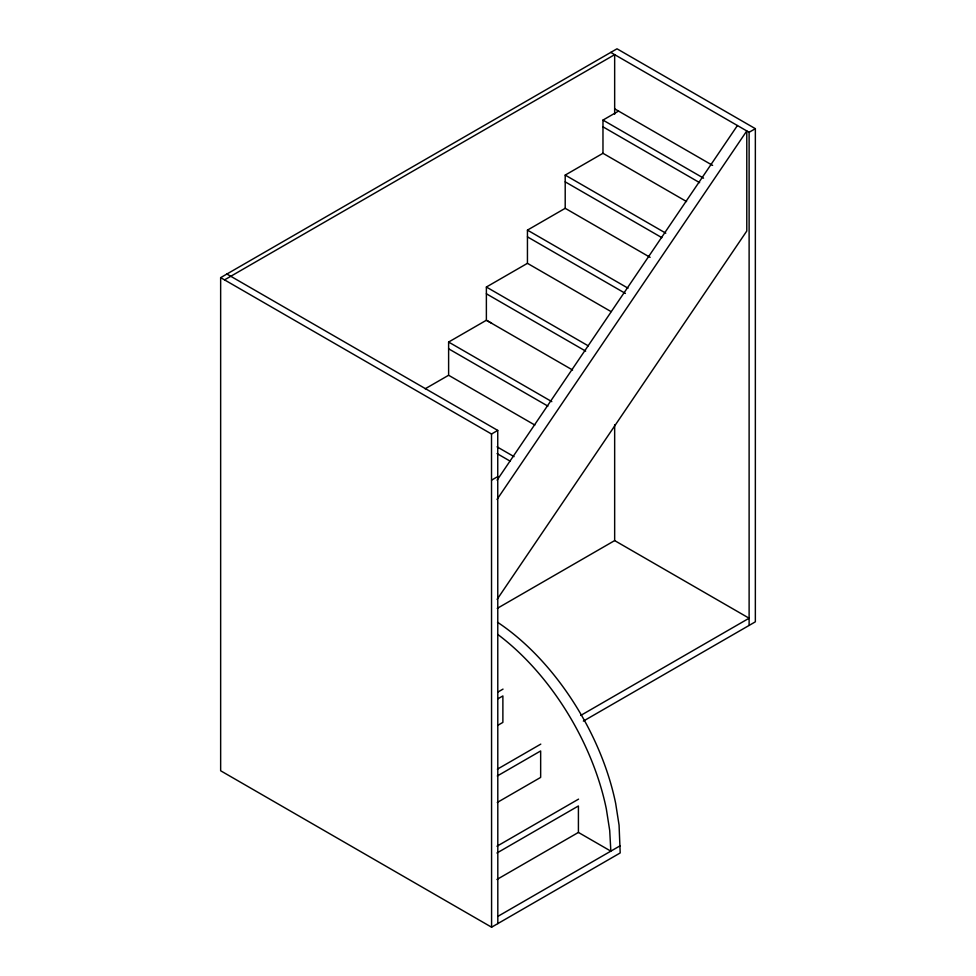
<?xml version="1.0" encoding="UTF-8"?>
<svg xmlns="http://www.w3.org/2000/svg" width="976" height="976" viewBox="0 0 976 976"><rect width="100%" height="100%" fill="white"/><g stroke="black" fill="none" stroke-linecap="round" stroke-linejoin="round"><path stroke-width="1.46" d="M497.077 480.155L737.429 125.526M497.016 499.444L746.786 130.93L746.786 231.019L497.113 599.374M497.516 622.249A187.502 108.263 60 0 1 615.685 803.516L619.065 825.11L620.199 852.951L491.587 927.2L220.649 770.772L220.649 277.635L617.003 48.8L755.351 128.673L755.351 621.822L583.355 721.118M224.541 279.88L614.66 54.656L614.66 114.229M686.567 201.556L602.973 153.293L602.973 120.085L618.564 111.081M650.114 257.335L565.202 208.315L565.202 175.094L602.973 153.293M611.037 311.588L527.443 263.325L527.443 230.116L565.202 208.315M610.769 52.399L749.117 132.285L755.351 128.673M572.595 370.014L486.377 320.25L486.377 287.029L527.443 263.325M534.824 425.036L448.618 375.26L448.618 342.051L486.377 320.25L491.66 323.202M425.17 388.79L448.618 375.26M220.649 277.635L491.514 434.015L497.748 430.416L497.821 923.601M497.821 476.544L491.587 480.143M497.26 608.377L614.66 540.594L749.117 618.211L580.72 715.445M497.772 692.143L503.03 689.105M497.626 698.975L502.884 695.937L502.884 722.399L497.626 725.424M497.37 769.186L540.789 744.115M497.284 775.993L540.655 750.947L540.655 777.408L497.284 802.455M496.979 846.229L578.561 799.137M496.943 853.012L578.414 805.969L578.414 832.43L496.943 879.474M497.821 916.403L620.199 845.741M614.66 108.836L712.614 165.383M602.973 120.085L703.55 178.157M602.973 126.831L699.633 182.646M565.202 175.094L665.791 233.166M565.202 181.853L661.862 237.656M527.443 230.116L628.019 288.188M527.443 236.863L625.409 293.422M486.377 287.029L588.272 345.858M486.377 293.788L585.649 351.104M448.618 342.051L551.806 401.624M448.618 348.798L547.89 406.114M226.883 274.036L497.748 430.416M497.065 446.837L514.047 456.646M497.065 453.584L510.119 461.136M578.414 832.43L610.842 851.145L609.707 830.503L606.328 808.909A187.502 108.263 60 0 0 497.845 634.498M749.117 132.285L749.117 625.421M614.66 424.816L614.66 540.594M491.514 434.015L491.587 927.2"/></g></svg>
